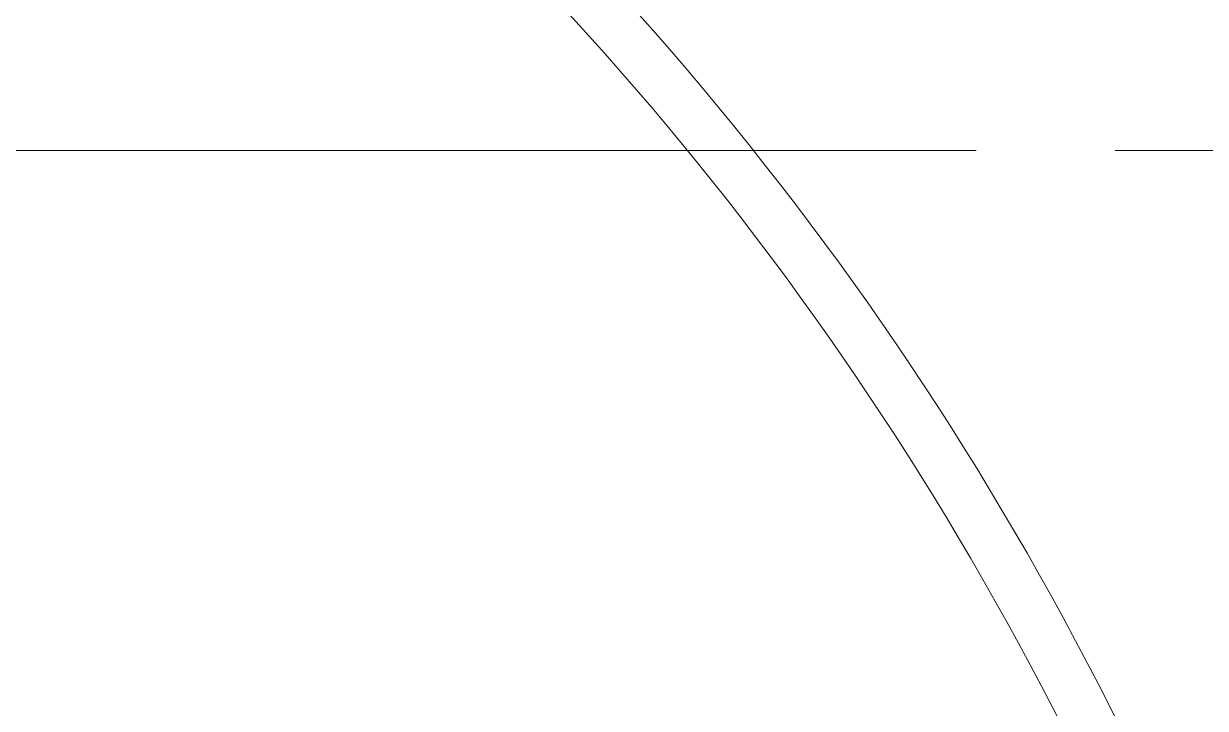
# Model space of a CAD drawing. Header units: millimetres. Extents: x -280308 to 6402717, y -14 to 2073074.
# Drawn here: x -39212 to -36914, y 640290 to 641620 of the extents above; entities that cross this region are included whole.
import ezdxf
from ezdxf.enums import TextEntityAlignment as Align

# ---------------------------------------------------------------- set-up
doc = ezdxf.new("R2010")
doc.units = ezdxf.units.MM
doc.linetypes.add('ACAD_ISO08W100', pattern=[36, 24, -3, 6, -3])
doc.layers.get('0').update_dxf_attribs({"lineweight": 0})
doc.layers.add('A-ANNOTATION', color=144, linetype='Continuous', lineweight=0)
doc.layers.add('A-TEXT', color=254, linetype='Continuous')
doc.styles.get("Standard").update_dxf_attribs({"font": 'arial.ttf'})

# ---------------------------------------------------------------- blocks, each defined once
blk = doc.blocks.new('A$C834590f0')
at = {"ltscale": 0.25}
for radius, start, end in [(9333.2, 17.25791, 82.30625), (6246.1, 26.31463, 82.30676), (6146.1, 26.77659, 82.30676)]:
    blk.add_arc((-66983.9, -10752.1), radius, start, end, dxfattribs=at)
blk = doc.blocks.new('A$C52fb07ff')
at = {"ltscale": 0.25}
blk.add_blockref('A$C834590f0', (70322.8, -713.8), dxfattribs=at)
blk = doc.blocks.new('*U539')
at = {"layer": 'A-ANNOTATION', "linetype": 'ACAD_ISO08W100', "ltscale": 0.25}
blk.add_lwpolyline([(0, -7.6411), (0, -228.3482)], dxfattribs=at)
at = {"layer": 'A-TEXT'}
blk.add_attdef('N', text='', height=0.9, dxfattribs=at).set_placement((0, 2.75), align=Align.MIDDLE_CENTER)
blk = doc.blocks.new('A$Cf37525da')
at = {"color": 124, "xscale": -360.0000000000001, "yscale": 360.0000000000001, "zscale": 360.0000000000001, "rotation": 270}
blk.add_blockref('*U539', (4643.8, -5900), dxfattribs=at)
blk = doc.blocks.new('aa')
at = {"ltscale": 0.25}
blk.add_blockref('A$C52fb07ff', (-46014.9, 648945.2), dxfattribs=at)
blk.add_blockref('A$Cf37525da', (22307.9, 647273.3), dxfattribs=at)

msp = doc.modelspace()

# ---------------------------------------------------------------- block references
msp.add_blockref('aa', (0, 0))

doc.saveas('drawing.dxf')
